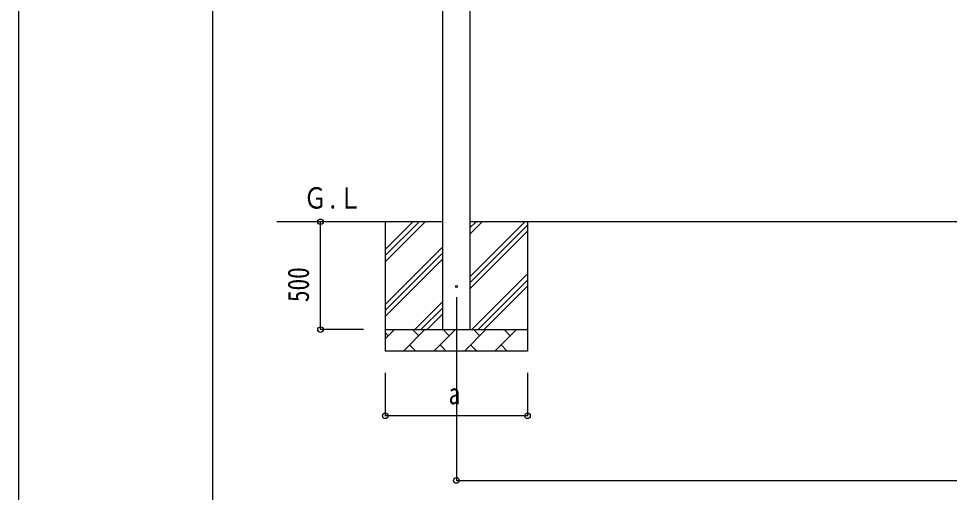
# Model space of a CAD drawing. Units: millimetres, scale not verified. Extents: x -12615 to 12615, y -8910 to 8910.
# Drawn here: x -12615 to -8299, y -5019 to -2822 of the extents above; entities that cross this region are included whole.
import ezdxf
from ezdxf.enums import TextEntityAlignment as Align

# ---------------------------------------------------------------- set-up
doc = ezdxf.new("R2010")
doc.units = ezdxf.units.MM
doc.header["$LTSCALE"] = 40
for name, color, linetype in [('0-3_YKK_12', 2, 'Continuous'), ('0-4_YKK_13', 4, 'Continuous'), ('0-5_YKK_A1', 4, 'Continuous'), ('0-6_YKK_D', 6, 'Continuous'), ('0-7_YKK_ZWAK', 7, 'Continuous')]:
    doc.layers.add(name, color=color, linetype=linetype)
doc.styles.add('ＭＳ ゴシック', font='')
doc.styles.get('ＭＳ ゴシック').set_extended_font_data('MS Gothic')

msp = doc.modelspace()

# ---------------------------------------------------------------- linework, layer by layer
at = {"layer": '0-3_YKK_12'}
msp.add_line((-10584.94, -4114), (-10584.94, -4614), dxfattribs=at)
at = {"layer": '0-4_YKK_13'}
msp.add_circle((-10584.94, -4064), 4.5, dxfattribs=at)
at = {"layer": '0-5_YKK_A1'}
for p, q in [((-10647.44, -4264), (-10647.44, -1464)), ((-10522.44, -1464), (-10522.44, -4264)), ((-10647.44, -3764), (-11417.44, -3764)), ((-10914.94, -3764), (-10914.94, -4364)), ((-10914.94, -3949.05), (-10729.89, -3764)), ((-10914.94, -3920.77), (-10758.17, -3764)), ((-10914.94, -3892.48), (-10786.46, -3764)), ((-5374.44, -3764), (-10522.44, -3764)), ((-10522.44, -4019.1), (-10267.34, -3764)), ((-10522.44, -3821.11), (-10465.33, -3764)), ((-10522.44, -3792.82), (-10493.62, -3764)), ((-10522.44, -4047.38), (-10254.94, -3779.88)), ((-10254.94, -3764), (-10254.94, -4364)), ((-10522.44, -4075.67), (-10254.94, -3808.17)), ((-10914.94, -4147.04), (-10647.44, -3879.54)), ((-10914.94, -4175.32), (-10647.44, -3907.82)), ((-10914.94, -4203.61), (-10647.44, -3936.11)), ((-10512.78, -4264), (-10254.94, -4006.16)), ((-10484.5, -4264), (-10254.94, -4034.44)), ((-10456.21, -4264), (-10254.94, -4062.73)), ((-10777.34, -4264), (-10647.44, -4134.1)), ((-10749.06, -4264), (-10647.44, -4162.38)), ((-10720.77, -4264), (-10647.44, -4190.67)), ((-10914.94, -4264), (-10254.94, -4264)), ((-10914.94, -4306.89), (-10872.05, -4264)), ((-10830.63, -4364), (-10730.63, -4264)), ((-10759.18, -4292.55), (-10787.73, -4264)), ((-10689.2, -4364), (-10589.2, -4264)), ((-10617.76, -4292.55), (-10646.31, -4264)), ((-10547.78, -4364), (-10447.78, -4264)), ((-10476.34, -4292.55), (-10504.89, -4264)), ((-10406.36, -4364), (-10306.36, -4264)), ((-10334.92, -4292.55), (-10363.47, -4264)), ((-10258.22, -4264), (-10254.94, -4260.72)), ((-10900.6, -4292.55), (-10914.94, -4278.21)), ((-10802.07, -4335.45), (-10773.52, -4364)), ((-10660.65, -4335.45), (-10632.1, -4364)), ((-10519.23, -4335.45), (-10490.68, -4364)), ((-10377.81, -4335.45), (-10349.26, -4364)), ((-10254.94, -4364), (-10914.94, -4364))]:
    msp.add_line(p, q, dxfattribs=at)
at = {"layer": '0-6_YKK_D'}
for p, q in [((-11014.94, -3764), (-11215.94, -3764)), ((-11214.94, -4264), (-11214.94, -3764)), ((-11014.94, -4264), (-11215.94, -4264)), ((-10914.94, -4464), (-10914.94, -4665)), ((-10254.94, -4464), (-10254.94, -4665)), ((-10584.94, -4607.95), (-10584.94, -4965)), ((-10254.94, -4664), (-10914.94, -4664)), ((-10584.94, -4964), (-5311.94, -4964))]:
    msp.add_line(p, q, dxfattribs=at)
for centre in [(-11214.94, -3764), (-11214.94, -4264), (-10914.94, -4664), (-10254.94, -4664), (-10584.94, -4964)]:
    msp.add_circle(centre, 12.75, dxfattribs=at)
at = {"layer": '0-7_YKK_ZWAK'}
msp.add_line((-11714.94, -7575), (-11714.94, 8325), dxfattribs=at)
msp.add_lwpolyline([(-12615, -8910), (12615, -8910), (12615, 8910), (-12615, 8910)], close=True, dxfattribs=at)

# ---------------------------------------------------------------- texts
at = {"layer": '0-5_YKK_A1', "style": 'ＭＳ ゴシック', "width": 0.8}
msp.add_text('Ｇ.Ｌ', height=98.97, dxfattribs=at).set_placement((-11293.23, -3732.51), align=Align.BOTTOM_LEFT)
at = {"layer": '0-6_YKK_D', "style": 'ＭＳ ゴシック', "width": 0.8}
msp.add_text('500', height=98.97, rotation=90, dxfattribs=at).set_placement((-11238.94, -4136.4), align=Align.BOTTOM_LEFT)
msp.add_text('a', height=98.97, dxfattribs=at).set_placement((-10620.94, -4640), align=Align.BOTTOM_LEFT)

doc.saveas('drawing.dxf')
